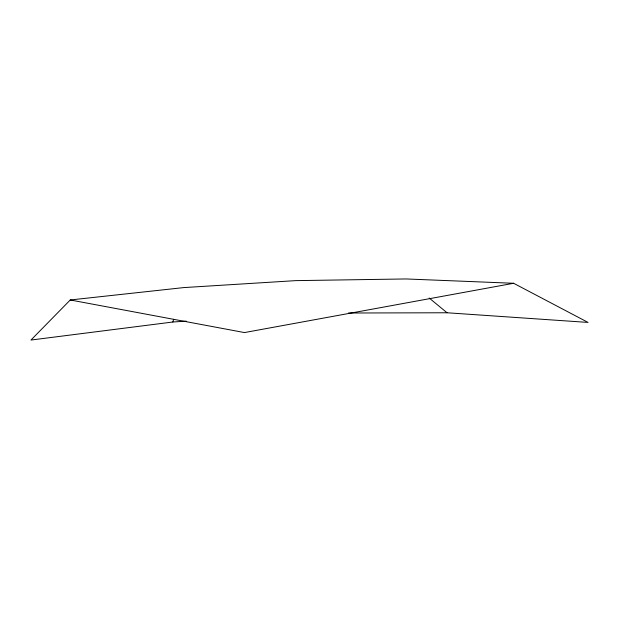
<?xml version="1.0" encoding="UTF-8"?>
<svg xmlns="http://www.w3.org/2000/svg" width="619" height="619" viewBox="0 0 619 619"><rect width="100%" height="100%" fill="white"/><g stroke="black" fill="none" stroke-linecap="round" stroke-linejoin="round"><path stroke-width="0.93" d="M348.396 313.013L447.042 312.765L588.05 322.422L513.623 283.278L406.087 278.952L295.72 280.631L183.681 287.595L70.264 299.975L30.95 340.048L172.794 322.012L173.653 319.296M513.623 283.278L244.474 332.565L70.264 299.975M172.794 322.012L186.211 321.137M429.168 298.01L447.042 312.765"/></g></svg>
